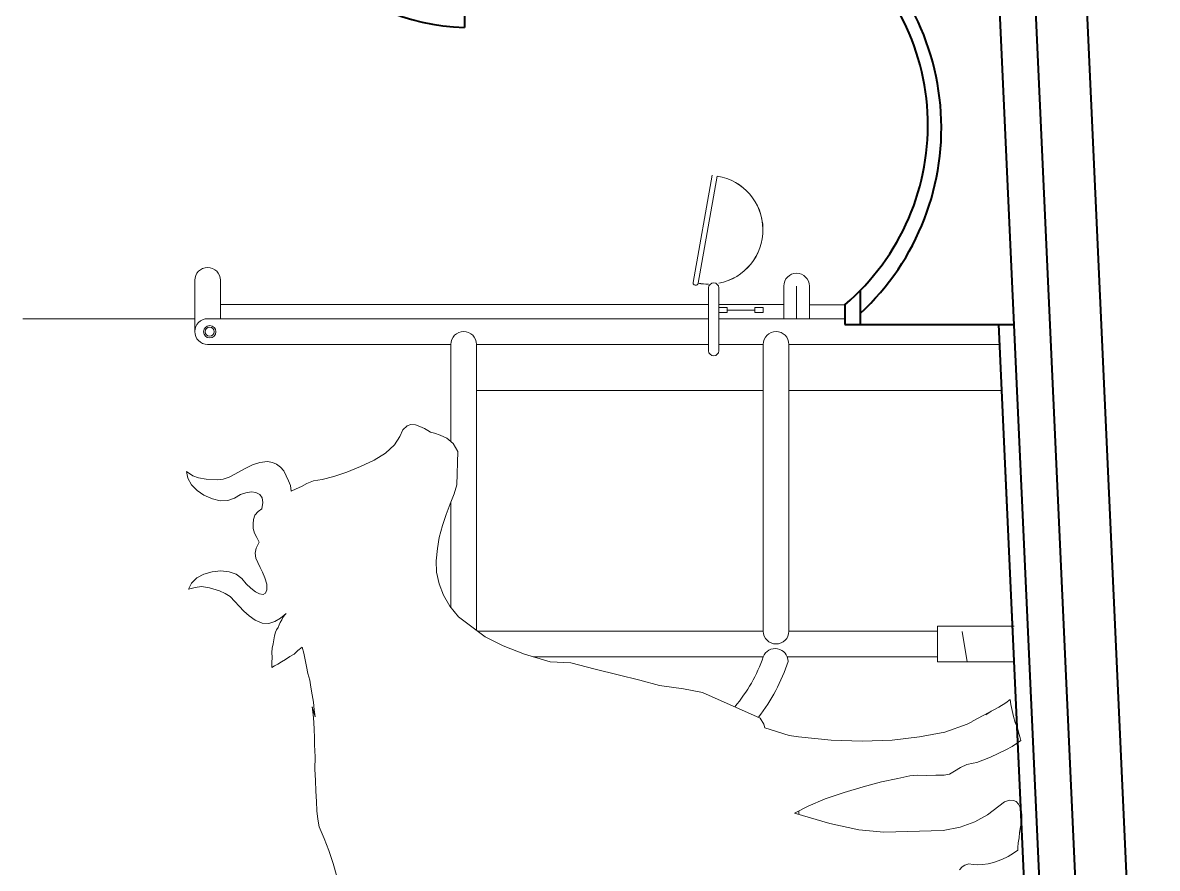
# Model space of a CAD drawing. Header units: millimetres. Extents: x 73 to 57768, y -40361 to 10065.
# Drawn here: x 3700.3 to 3921.8, y 2703 to 2868.1 of the extents above; entities that cross this region are included whole.
import ezdxf

# ---------------------------------------------------------------- set-up
doc = ezdxf.new("R2010")
doc.units = ezdxf.units.MM
doc.linetypes.add('ACAD_ISO02W100', pattern=[15, 12, -3])
doc.layers.add('pogled', color=7, linetype='Continuous', lineweight=5, true_color=0x8db1c3)
doc.layers.add('presjek', color=7, linetype='Continuous', lineweight=40, true_color=0xe37da2)

# ---------------------------------------------------------------- blocks, each defined once
blk = doc.blocks.new('A$C331707A4')
at = {"layer": 'pogled'}
for p, q in [((43.27, 212.89), (99.27, 212.89)), ((104.27, 212.89), (145.86, 212.89)), ((115.21, 198.89), (90.59, 198.89)), ((115.21, 198.89), (90.59, 198.89)), ((115.21, 1.13), (90.59, 1.13)), ((115.21, 1.13), (90.59, 1.13))]:
    blk.add_line(p, q, dxfattribs=at)
at = {"layer": 'pogled', "linetype": 'Continuous'}
for p, q in [((88.59, 203.89), (43.27, 203.89)), ((88.59, 203.89), (43.27, 203.89)), ((88.59, 205.13), (88.59, 192.88)), ((88.59, 205.13), (88.59, 192.88)), ((90.59, 205.13), (90.59, 192.88)), ((90.59, 205.13), (90.59, 192.88)), ((99.27, 203.89), (90.59, 203.89)), ((99.27, 203.89), (90.59, 203.89)), ((145.45, 203.89), (104.27, 203.89)), ((145.45, 203.89), (104.27, 203.89)), ((92.23, 197.19), (97.63, 197.19)), ((92.23, 197.19), (97.63, 197.19)), ((103.27, 192.51), (103.27, 198.89)), ((103.27, 192.51), (103.27, 198.89)), ((105.77, 192.51), (105.77, 198.89)), ((105.77, 192.51), (105.77, 198.89)), ((108.27, 198.89), (108.27, 192.51)), ((108.27, 192.89), (108.27, 198.89)), ((108.27, 192.89), (108.27, 198.89)), ((108.27, 198.89), (108.27, 192.51)), ((103.27, 196.14), (90.59, 196.14)), ((103.27, 196.14), (90.59, 196.14)), ((115.21, 196.17), (108.27, 196.15)), ((115.21, 196.17), (108.27, 196.15)), ((85.59, 191.78), (89.31, 170.87)), ((85.59, 191.78), (89.31, 170.87)), ((86.57, 191.96), (90.29, 171.04)), ((86.57, 191.96), (90.29, 171.04)), ((85.59, 8.23), (89.31, 29.15)), ((85.59, 8.23), (89.31, 29.15)), ((86.57, 8.06), (90.29, 28.97)), ((86.57, 8.06), (90.29, 28.97)), ((103.27, 7.5), (103.27, 1.13)), ((103.27, 7.5), (103.27, 1.13)), ((105.77, 7.5), (105.77, 1.13)), ((105.77, 7.5), (105.77, 1.13)), ((108.27, 1.13), (108.27, 7.5)), ((108.27, 1.13), (108.27, 7.5)), ((108.27, 7.13), (108.27, 1.13)), ((108.27, 7.13), (108.27, 1.13)), ((103.27, 3.88), (90.59, 3.88)), ((103.27, 3.88), (90.59, 3.88)), ((92.23, 2.83), (97.63, 2.83)), ((92.23, 2.83), (97.63, 2.83)), ((115.21, 3.84), (108.27, 3.86)), ((115.21, 3.84), (108.27, 3.86))]:
    blk.add_line(p, q, dxfattribs=at)
for points in [[(90.59, 197.69), (90.59, 196.68), (92.23, 196.68), (92.23, 197.69)], [(90.59, 197.69), (90.59, 196.68), (92.23, 196.68), (92.23, 197.69)], [(97.63, 197.69), (97.63, 196.68), (99.27, 196.68), (99.27, 197.69)], [(97.63, 197.69), (97.63, 196.68), (99.27, 196.68), (99.27, 197.69)], [(90.59, 2.32), (90.59, 3.33), (92.23, 3.33), (92.23, 2.32)], [(90.59, 2.32), (90.59, 3.33), (92.23, 3.33), (92.23, 2.32)], [(97.63, 2.32), (97.63, 3.33), (99.27, 3.33), (99.27, 2.32)], [(97.63, 2.32), (97.63, 3.33), (99.27, 3.33), (99.27, 2.32)]]:
    blk.add_lwpolyline(points, close=True, dxfattribs=at)
at = {"layer": 'pogled'}
blk.add_circle((40.94, 100.01), 20.06, dxfattribs=at)
at = {"layer": 'pogled', "linetype": 'Continuous'}
for centre, radius, start, end in [((89.59, 205.13), 1, 0, 180), ((89.59, 205.13), 1, 0, 180), ((40.77, 203.89), 2.5, 180, 0), ((40.77, 203.89), 2.5, 180, 0), ((101.77, 203.89), 2.5, 180, 0), ((101.77, 203.89), 2.5, 180, 0), ((89.59, 192.88), 1, 180, 0), ((89.59, 192.88), 1, 180, 0), ((86.08, 191.87), 0.5, 10.0875, 190.0875), ((86.08, 191.87), 0.5, 10.0875, 190.0875), ((88.59, 181.53), 10.62, 90, 100.9753), ((88.59, 181.53), 10.62, 90, 100.9753), ((88.59, 181.53), 10.62, 279.1996, 79.1492), ((88.59, 181.53), 10.62, 279.1996, 79.1492), ((105.77, 192.51), 2.5, 180, 0), ((105.77, 192.51), 2.5, 180, 0), ((88.59, 18.49), 10.62, 280.8508, 80.8004), ((88.59, 18.49), 10.62, 280.8508, 80.8004), ((105.77, 7.5), 2.5, 0, 180), ((105.77, 7.5), 2.5, 0, 180), ((86.08, 8.14), 0.5, 169.9125, 349.9125), ((86.08, 8.14), 0.5, 169.9125, 349.9125), ((88.59, 18.49), 10.62, 259.0247, 270), ((88.59, 18.49), 10.62, 259.0247, 270), ((89.59, 7.13), 1, 0, 180), ((89.59, 7.13), 1, 0, 180)]:
    blk.add_arc(centre, radius, start, end, dxfattribs=at)
at = {"layer": 'pogled'}
for start, end in [(37.4836, 90), (37.4836, 90), (270, 322.5164), (270, 322.5164)]:
    blk.add_arc((40.94, 100.01), 35, start, end, dxfattribs=at)
for points, knots in [([(29.79, 116.68), (30.26, 114.23), (31.28, 108.43), (36.13, 104.99), (38.91, 103.02)], [15.25134, 15.25134, 15.25134, 15.25134, 22.492477, 32.238831, 32.238831, 32.238831, 32.238831]), ([(29.79, 116.68), (30.26, 114.23), (31.28, 108.43), (36.13, 104.99), (38.91, 103.02)], [15.25134, 15.25134, 15.25134, 15.25134, 22.492477, 32.238831, 32.238831, 32.238831, 32.238831]), ([(60.69, 103.54), (59.94, 103.8), (59.18, 104.05), (57.34, 104.59), (56.25, 104.85), (54.68, 105.02), (54.25, 105.04), (53.37, 105.05), (52.94, 105.03), (51.66, 104.91), (50.83, 104.75), (48.42, 104.12), (46.9, 103.5), (44.86, 102.6), (44.29, 102.33), (43.86, 102.17)], [16.38645, 16.38645, 16.38645, 16.38645, 18.646722, 18.646722, 21.666101, 21.666101, 22.797962, 22.797962, 23.929822, 23.929822, 26.193542, 26.193542, 30.66156, 30.66156, 32.432108, 32.432108, 32.432108, 32.432108]), ([(60.69, 103.54), (59.94, 103.8), (59.18, 104.05), (57.34, 104.59), (56.25, 104.85), (54.68, 105.02), (54.25, 105.04), (53.37, 105.05), (52.94, 105.03), (51.66, 104.91), (50.83, 104.75), (48.42, 104.12), (46.9, 103.5), (44.86, 102.6), (44.29, 102.33), (43.86, 102.17)], [16.38645, 16.38645, 16.38645, 16.38645, 18.646722, 18.646722, 21.666101, 21.666101, 22.797962, 22.797962, 23.929822, 23.929822, 26.193542, 26.193542, 30.66156, 30.66156, 32.432108, 32.432108, 32.432108, 32.432108]), ([(32.07, 82.01), (33.96, 83.65), (38.48, 87.43), (39.03, 93.35), (39.34, 96.74)], [15.25134, 15.25134, 15.25134, 15.25134, 22.492477, 32.238831, 32.238831, 32.238831, 32.238831]), ([(32.07, 82.01), (33.96, 83.65), (38.48, 87.43), (39.03, 93.35), (39.34, 96.74)], [15.25134, 15.25134, 15.25134, 15.25134, 22.492477, 32.238831, 32.238831, 32.238831, 32.238831])]:
    blk.add_open_spline(points, degree=3, knots=knots, dxfattribs=at)
at = {"layer": 'presjek'}
for p, q in [((115.21, 200.01), (145.28, 200.01)), ((115.21, 200.01), (148.28, 200.01)), ((115.21, 200.01), (148.28, 200.01)), ((115.21, 200.01), (148.28, 200.01)), ((115.21, 200.01), (148.28, 200.01)), ((115.21, 200.01), (145.28, 200.01)), ((115.21, 196.16), (115.21, 200)), ((115.21, 196.16), (115.21, 200)), ((115.21, 196.16), (115.21, 200)), ((115.21, 196.16), (115.21, 200)), ((115.21, 196.16), (115.21, 200)), ((115.21, 196.16), (115.21, 200)), ((118.21, 194.25), (118.19, 200.01)), ((118.21, 194.25), (118.19, 200.01)), ((118.22, 193.36), (118.19, 200.01)), ((118.22, 193.36), (118.19, 200.01)), ((118.21, 194.25), (118.19, 200.01)), ((118.21, 194.25), (118.19, 200.01)), ((40.94, 142.01), (40.94, 135.01)), ((40.94, 142.01), (40.94, 135.01)), ((68.71, 121.31), (72.68, 124.35)), ((68.71, 121.31), (72.68, 124.35)), ((111.2, 120.01), (111.2, 123.01)), ((111.2, 120.01), (111.2, 123.01)), ((111.2, 120.01), (111.2, 117.01)), ((111.2, 120.01), (111.2, 117.01)), ((111.2, 120.01), (144.64, 120.01)), ((111.2, 120.01), (144.64, 120.01)), ((111.2, 117.01), (144.51, 117.01)), ((111.2, 117.01), (144.51, 117.01)), ((86.2, 105.01), (86.2, 95.01)), ((86.2, 95.01), (86.2, 105.01)), ((86.2, 95.01), (86.2, 105.01)), ((86.2, 105.01), (86.2, 95.01)), ((89.2, 96.21), (89.2, 105.01)), ((89.2, 96.21), (89.2, 105.01)), ((80.94, 104.01), (86.2, 104.01)), ((80.94, 104.01), (86.2, 104.01)), ((86.2, 100.01), (89.2, 100.01)), ((86.2, 100.01), (89.2, 100.01)), ((80.94, 96.01), (86.2, 96.01)), ((80.94, 96.01), (86.2, 96.01)), ((111.2, 80.01), (111.2, 83.01)), ((111.2, 80.01), (111.2, 83.01)), ((111.2, 83.01), (144.51, 83.01)), ((111.2, 83.01), (144.51, 83.01)), ((111.2, 80.01), (111.2, 77.01)), ((111.2, 80.01), (111.2, 77.01)), ((111.2, 80.01), (144.64, 80.01)), ((111.2, 80.01), (144.64, 80.01)), ((68.71, 78.71), (72.68, 75.67)), ((68.71, 78.71), (72.68, 75.67)), ((40.94, 65.01), (40.94, 58.01)), ((40.94, 65.01), (40.94, 58.01)), ((118.22, 6.65), (118.19, 0)), ((118.22, 6.65), (118.19, 0)), ((115.21, 3.85), (115.21, 0.01)), ((115.21, 3.85), (115.21, 0.01)), ((115.21, 0), (148.28, 0)), ((115.21, 0), (148.28, 0))]:
    blk.add_line(p, q, dxfattribs=at)
at = {"layer": 'presjek', "ltscale": 2}
for p, q in [((111.2, 123.01), (86.2, 105.01)), ((111.2, 123.01), (86.2, 105.01)), ((111.2, 117.01), (89.2, 103.81)), ((111.2, 117.01), (89.2, 103.81)), ((111.2, 83.01), (89.2, 96.21)), ((111.2, 83.01), (89.2, 96.21)), ((111.2, 77.01), (86.2, 95.01)), ((111.2, 77.01), (86.2, 95.01))]:
    blk.add_line(p, q, dxfattribs=at)
at = {"layer": 'presjek'}
blk.add_circle((40.94, 100.01), 3.63, dxfattribs=at)
blk.add_circle((40.94, 100.01), 3.63, dxfattribs=at)
for centre, radius, start, end in [((84.69, 161.64), 49.36, 302.4903, 47.2413), ((84.69, 161.64), 49.36, 302.4903, 47.2413), ((85.4, 161.11), 46.01, 304.1074, 49.6291), ((85.4, 161.11), 46.01, 304.1074, 49.6291), ((42.01, 100.01), 42.01, 91.4655, 268.5345), ((40.94, 100.01), 35, 90, 270), ((40.94, 100.01), 35, 90, 270), ((40.94, 100.01), 40, 322.5164, 37.4836), ((40.94, 100.01), 40, 322.5164, 37.4836), ((40.94, 100.01), 35, 322.5164, 37.4836), ((40.94, 100.01), 35, 322.5164, 37.4836), ((84.69, 38.38), 49.36, 312.7587, 57.5097), ((84.69, 38.38), 49.36, 312.7587, 57.5097), ((85.4, 38.91), 46.01, 310.3709, 55.8926), ((85.4, 38.91), 46.01, 310.3709, 55.8926)]:
    blk.add_arc(centre, radius, start, end, dxfattribs=at)

msp = doc.modelspace()

# ---------------------------------------------------------------- linework, layer by layer
at = {"layer": 'pogled', "linetype": 'Continuous'}
for p, q in [((3831.172, 2817.412), (3834.894, 2838.329)), ((3831.172, 2817.412), (3834.894, 2838.329)), ((3832.157, 2817.237), (3835.878, 2838.154)), ((3832.157, 2817.237), (3835.878, 2838.154)), ((3733.862, 2817.806), (3733.859, 2807.806)), ((3733.862, 2817.806), (3733.859, 2807.806)), ((3738.862, 2810.306), (3738.862, 2817.806)), ((3738.862, 2810.306), (3738.862, 2817.806)), ((3834.18, 2804.069), (3834.18, 2816.313)), ((3834.18, 2804.069), (3834.18, 2816.313)), ((3836.18, 2804.069), (3836.18, 2816.313)), ((3836.18, 2804.069), (3836.18, 2816.313)), ((3848.859, 2816.681), (3848.859, 2810.306)), ((3848.859, 2816.681), (3848.859, 2810.306)), ((3851.359, 2816.681), (3851.359, 2810.306)), ((3851.359, 2816.681), (3851.359, 2810.306)), ((3853.859, 2810.306), (3853.859, 2816.681)), ((3853.859, 2810.306), (3853.859, 2816.681)), ((3853.859, 2816.306), (3853.859, 2810.306)), ((3853.859, 2816.306), (3853.859, 2810.306)), ((3834.18, 2813.056), (3738.862, 2813.056)), ((3834.18, 2813.056), (3738.862, 2813.056)), ((3848.859, 2813.056), (3836.18, 2813.056)), ((3848.859, 2813.056), (3836.18, 2813.056)), ((3837.82, 2812.009), (3843.218, 2812.009)), ((3837.82, 2812.009), (3843.218, 2812.009)), ((3860.794, 2813.024), (3853.859, 2813.043)), ((3860.794, 2813.024), (3853.859, 2813.043)), ((3834.18, 2810.306), (3736.359, 2810.306)), ((3834.18, 2810.306), (3736.359, 2810.306)), ((3783.859, 2805.306), (3736.359, 2805.306)), ((3783.859, 2805.306), (3736.359, 2805.306)), ((3783.859, 2786.312), (3783.859, 2805.306)), ((3783.859, 2786.312), (3783.859, 2805.306)), ((3788.859, 2749.472), (3788.859, 2805.306)), ((3834.18, 2805.306), (3788.859, 2805.306)), ((3834.18, 2805.306), (3788.859, 2805.306)), ((3788.859, 2749.472), (3788.859, 2805.306)), ((3844.859, 2805.306), (3836.18, 2805.306)), ((3844.859, 2805.306), (3836.18, 2805.306)), ((3844.859, 2749.306), (3844.859, 2805.306)), ((3844.859, 2749.306), (3844.859, 2805.306)), ((3891.041, 2805.306), (3849.859, 2805.306)), ((3891.041, 2805.306), (3849.859, 2805.306)), ((3849.859, 2749.306), (3849.859, 2805.306)), ((3849.859, 2749.306), (3849.859, 2805.306)), ((3783.859, 2753.966), (3783.859, 2774.5)), ((3783.859, 2753.966), (3783.859, 2774.5)), ((3878.859, 2750.306), (3878.859, 2743.306)), ((3878.859, 2750.306), (3893.859, 2750.306)), ((3878.859, 2750.306), (3893.859, 2750.306)), ((3878.859, 2750.306), (3878.859, 2743.306)), ((3844.859, 2749.306), (3789.08, 2749.306)), ((3844.859, 2749.306), (3789.08, 2749.306)), ((3878.859, 2749.306), (3849.859, 2749.306)), ((3878.859, 2749.306), (3849.859, 2749.306)), ((3844.859, 2744.306), (3799.906, 2744.306)), ((3844.859, 2744.306), (3799.906, 2744.306)), ((3878.859, 2744.306), (3849.529, 2744.306)), ((3878.859, 2744.306), (3849.529, 2744.306)), ((3878.859, 2743.306), (3893.859, 2743.306)), ((3878.859, 2743.306), (3893.859, 2743.306)), ((3892.972, 2743.306), (3893.859, 2743.306)), ((3892.972, 2743.306), (3893.859, 2743.306))]:
    msp.add_line(p, q, dxfattribs=at)
at = {"layer": 'pogled'}
for p, q in [((3733.86, 2810.306), (3700.254, 2810.306)), ((3733.86, 2810.306), (3700.254, 2810.306)), ((3736.359, 2810.306), (3825.683, 2810.306)), ((3736.359, 2810.306), (3825.683, 2810.306)), ((3860.794, 2810.306), (3836.18, 2810.306)), ((3860.794, 2810.306), (3836.18, 2810.306)), ((3788.859, 2796.306), (3844.859, 2796.306)), ((3849.859, 2796.306), (3891.45, 2796.306)), ((3774.48, 2788.63), (3775.316, 2789.415)), ((3774.48, 2788.63), (3775.316, 2789.415)), ((3775.316, 2789.415), (3776.062, 2789.657)), ((3775.316, 2789.415), (3776.062, 2789.657)), ((3776.062, 2789.657), (3776.928, 2789.579)), ((3776.062, 2789.657), (3776.928, 2789.579)), ((3776.928, 2789.579), (3777.802, 2789.286)), ((3776.928, 2789.579), (3777.802, 2789.286)), ((3777.802, 2789.286), (3778.679, 2788.885)), ((3777.802, 2789.286), (3778.679, 2788.885)), ((3772.857, 2785.66), (3773.878, 2787.314)), ((3772.857, 2785.66), (3773.878, 2787.314)), ((3773.878, 2787.314), (3774.48, 2788.63)), ((3773.878, 2787.314), (3774.48, 2788.63)), ((3778.679, 2788.885), (3779.341, 2788.476)), ((3778.679, 2788.885), (3779.341, 2788.476)), ((3779.341, 2788.476), (3779.891, 2788.172)), ((3779.341, 2788.476), (3779.891, 2788.172)), ((3779.891, 2788.172), (3780.653, 2787.982)), ((3779.891, 2788.172), (3780.653, 2787.982)), ((3780.653, 2787.982), (3781.746, 2787.589)), ((3780.653, 2787.982), (3781.746, 2787.589)), ((3781.746, 2787.589), (3783.062, 2786.987)), ((3781.746, 2787.589), (3783.062, 2786.987)), ((3771.077, 2784.087), (3772.857, 2785.66)), ((3771.077, 2784.087), (3772.857, 2785.66)), ((3783.062, 2786.987), (3784.285, 2785.951)), ((3783.062, 2786.987), (3784.285, 2785.951)), ((3784.285, 2785.951), (3785.204, 2784.364)), ((3784.285, 2785.951), (3785.204, 2784.364)), ((3766.206, 2781.435), (3768.859, 2782.715)), ((3766.206, 2781.435), (3768.859, 2782.715)), ((3768.859, 2782.715), (3771.077, 2784.087)), ((3768.859, 2782.715), (3771.077, 2784.087)), ((3785.052, 2777.885), (3785.204, 2784.364)), ((3785.052, 2777.885), (3785.204, 2784.364)), ((3732.509, 2779.179), (3732.249, 2780.465)), ((3732.249, 2780.465), (3733.464, 2779.644)), ((3732.249, 2780.465), (3733.464, 2779.644)), ((3732.509, 2779.179), (3732.249, 2780.465)), ((3741.655, 2779.93), (3742.818, 2780.618)), ((3741.655, 2779.93), (3742.818, 2780.618)), ((3742.818, 2780.618), (3743.985, 2781.199)), ((3742.818, 2780.618), (3743.985, 2781.199)), ((3743.985, 2781.199), (3745.152, 2781.779)), ((3743.985, 2781.199), (3745.152, 2781.779)), ((3745.152, 2781.779), (3746.538, 2782.259)), ((3745.152, 2781.779), (3746.538, 2782.259)), ((3746.538, 2782.259), (3748.043, 2782.419)), ((3746.538, 2782.259), (3748.043, 2782.419)), ((3748.043, 2782.419), (3749.021, 2782.238)), ((3748.043, 2782.419), (3749.021, 2782.238)), ((3749.021, 2782.238), (3749.786, 2781.941)), ((3749.021, 2782.238), (3749.786, 2781.941)), ((3749.786, 2781.941), (3750.563, 2781.32)), ((3749.786, 2781.941), (3750.563, 2781.32)), ((3750.563, 2781.32), (3751.236, 2780.589)), ((3750.563, 2781.32), (3751.236, 2780.589)), ((3751.236, 2780.589), (3751.701, 2779.634)), ((3751.236, 2780.589), (3751.701, 2779.634)), ((3760.985, 2779.526), (3763.546, 2780.371)), ((3760.985, 2779.526), (3763.546, 2780.371)), ((3763.546, 2780.371), (3766.206, 2781.435)), ((3763.546, 2780.371), (3766.206, 2781.435)), ((3733.201, 2777.908), (3732.509, 2779.179)), ((3733.201, 2777.908), (3732.509, 2779.179)), ((3733.464, 2779.644), (3734.557, 2779.251)), ((3733.464, 2779.644), (3734.557, 2779.251)), ((3734.557, 2779.251), (3736.077, 2778.98)), ((3734.557, 2779.251), (3736.077, 2778.98)), ((3736.077, 2778.98), (3738.24, 2778.84)), ((3736.077, 2778.98), (3738.24, 2778.84)), ((3738.24, 2778.84), (3739.422, 2778.989)), ((3738.24, 2778.84), (3739.422, 2778.989)), ((3739.422, 2778.989), (3740.596, 2779.354)), ((3739.422, 2778.989), (3740.596, 2779.354)), ((3740.596, 2779.354), (3741.655, 2779.93)), ((3740.596, 2779.354), (3741.655, 2779.93)), ((3751.701, 2779.634), (3752.166, 2778.679)), ((3751.701, 2779.634), (3752.166, 2778.679)), ((3752.166, 2778.679), (3752.524, 2777.72)), ((3752.166, 2778.679), (3752.524, 2777.72)), ((3754.687, 2777.58), (3755.746, 2778.156)), ((3754.687, 2777.58), (3755.746, 2778.156)), ((3755.746, 2778.156), (3757.024, 2778.632)), ((3755.746, 2778.156), (3757.024, 2778.632)), ((3757.024, 2778.632), (3758.741, 2778.908)), ((3757.024, 2778.632), (3758.741, 2778.908)), ((3758.741, 2778.908), (3760.985, 2779.526)), ((3758.741, 2778.908), (3760.985, 2779.526)), ((3734.32, 2776.761), (3733.201, 2777.908)), ((3734.32, 2776.761), (3733.201, 2777.908)), ((3735.648, 2775.836), (3734.32, 2776.761)), ((3735.648, 2775.836), (3734.32, 2776.761)), ((3742.765, 2775.976), (3741.602, 2775.288)), ((3742.765, 2775.976), (3741.602, 2775.288)), ((3743.831, 2776.337), (3742.765, 2775.976)), ((3743.831, 2776.337), (3742.765, 2775.976)), ((3744.905, 2776.483), (3743.831, 2776.337)), ((3744.905, 2776.483), (3743.831, 2776.337)), ((3745.771, 2776.405), (3744.905, 2776.483)), ((3745.771, 2776.405), (3744.905, 2776.483)), ((3746.541, 2776), (3745.771, 2776.405)), ((3746.541, 2776), (3745.771, 2776.405)), ((3746.994, 2775.369), (3746.541, 2776)), ((3746.994, 2775.369), (3746.541, 2776)), ((3752.524, 2777.72), (3752.669, 2776.646)), ((3752.524, 2777.72), (3752.669, 2776.646)), ((3752.669, 2776.646), (3753.624, 2777.111)), ((3752.669, 2776.646), (3753.624, 2777.111)), ((3753.624, 2777.111), (3754.687, 2777.58)), ((3753.624, 2777.111), (3754.687, 2777.58)), ((3784.52, 2776.14), (3783.725, 2774.169)), ((3784.52, 2776.14), (3783.725, 2774.169)), ((3785.052, 2777.885), (3784.52, 2776.14)), ((3785.052, 2777.885), (3784.52, 2776.14)), ((3737.291, 2775.138), (3735.648, 2775.836)), ((3737.291, 2775.138), (3735.648, 2775.836)), ((3738.815, 2774.759), (3737.291, 2775.138)), ((3738.815, 2774.759), (3737.291, 2775.138)), ((3740.323, 2774.812), (3738.815, 2774.759)), ((3740.323, 2774.812), (3738.815, 2774.759)), ((3741.602, 2775.288), (3740.323, 2774.812)), ((3741.602, 2775.288), (3740.323, 2774.812)), ((3746.962, 2773.209), (3747.136, 2774.402)), ((3746.962, 2773.209), (3747.136, 2774.402)), ((3747.136, 2774.402), (3746.994, 2775.369)), ((3747.136, 2774.402), (3746.994, 2775.369)), ((3783.725, 2774.169), (3782.935, 2772.092)), ((3783.725, 2774.169), (3782.935, 2772.092)), ((3745.309, 2771.101), (3745.602, 2771.975)), ((3745.309, 2771.101), (3745.602, 2771.975)), ((3745.602, 2771.975), (3746.226, 2772.644)), ((3745.602, 2771.975), (3746.226, 2772.644)), ((3746.226, 2772.644), (3746.962, 2773.209)), ((3746.226, 2772.644), (3746.962, 2773.209)), ((3782.935, 2772.092), (3782.255, 2769.91)), ((3782.935, 2772.092), (3782.255, 2769.91)), ((3745.231, 2770.235), (3745.309, 2771.101)), ((3745.231, 2770.235), (3745.309, 2771.101)), ((3745.261, 2769.373), (3745.231, 2770.235)), ((3745.261, 2769.373), (3745.231, 2770.235)), ((3745.511, 2768.411), (3745.261, 2769.373)), ((3745.511, 2768.411), (3745.261, 2769.373)), ((3782.255, 2769.91), (3781.58, 2767.62)), ((3782.255, 2769.91), (3781.58, 2767.62)), ((3745.972, 2767.564), (3745.511, 2768.411)), ((3745.972, 2767.564), (3745.511, 2768.411)), ((3746.433, 2766.716), (3745.972, 2767.564)), ((3746.433, 2766.716), (3745.972, 2767.564)), ((3781.58, 2767.62), (3781.224, 2765.449)), ((3781.58, 2767.62), (3781.224, 2765.449)), ((3745.646, 2764.531), (3745.828, 2765.508)), ((3745.646, 2764.531), (3745.828, 2765.508)), ((3745.828, 2765.508), (3746.433, 2766.716)), ((3745.828, 2765.508), (3746.433, 2766.716)), ((3781.224, 2765.449), (3780.984, 2763.067)), ((3781.224, 2765.449), (3780.984, 2763.067)), ((3745.788, 2763.564), (3745.646, 2764.531)), ((3745.788, 2763.564), (3745.646, 2764.531)), ((3746.141, 2762.714), (3745.788, 2763.564)), ((3746.141, 2762.714), (3745.788, 2763.564)), ((3746.606, 2761.759), (3746.141, 2762.714)), ((3746.606, 2761.759), (3746.141, 2762.714)), ((3780.984, 2763.067), (3781.063, 2760.804)), ((3780.984, 2763.067), (3781.063, 2760.804)), ((3735.647, 2760.405), (3737.249, 2760.892)), ((3735.647, 2760.405), (3737.249, 2760.892)), ((3737.249, 2760.892), (3738.969, 2761.06)), ((3737.249, 2760.892), (3738.969, 2761.06)), ((3738.969, 2761.06), (3740.593, 2760.901)), ((3738.969, 2761.06), (3740.593, 2760.901)), ((3740.593, 2760.901), (3741.906, 2760.407)), ((3740.593, 2760.901), (3741.906, 2760.407)), ((3747.071, 2760.804), (3746.606, 2761.759)), ((3747.071, 2760.804), (3746.606, 2761.759)), ((3747.54, 2759.741), (3747.071, 2760.804)), ((3747.54, 2759.741), (3747.071, 2760.804)), ((3781.063, 2760.804), (3781.573, 2758.555)), ((3781.063, 2760.804), (3781.573, 2758.555)), ((3732.619, 2757.493), (3733.224, 2758.701)), ((3732.619, 2757.493), (3733.224, 2758.701)), ((3733.224, 2758.701), (3734.268, 2759.709)), ((3733.224, 2758.701), (3734.268, 2759.709)), ((3734.268, 2759.709), (3735.647, 2760.405)), ((3734.268, 2759.709), (3735.647, 2760.405)), ((3741.906, 2760.407), (3743.013, 2759.583)), ((3741.906, 2760.407), (3743.013, 2759.583)), ((3743.013, 2759.583), (3743.913, 2758.535)), ((3743.013, 2759.583), (3743.913, 2758.535)), ((3743.913, 2758.535), (3744.806, 2757.703)), ((3743.913, 2758.535), (3744.806, 2757.703)), ((3747.909, 2758.459), (3747.54, 2759.741)), ((3747.909, 2758.459), (3747.54, 2759.741)), ((3747.946, 2757.381), (3747.909, 2758.459)), ((3747.946, 2757.381), (3747.909, 2758.459)), ((3781.573, 2758.555), (3782.406, 2756.318)), ((3781.573, 2758.555), (3782.406, 2756.318)), ((3733.901, 2757.862), (3732.619, 2757.493)), ((3733.901, 2757.862), (3732.619, 2757.493)), ((3735.191, 2758.015), (3733.901, 2757.862)), ((3735.191, 2758.015), (3733.901, 2757.862)), ((3736.711, 2757.744), (3735.191, 2758.015)), ((3736.711, 2757.744), (3735.191, 2758.015)), ((3738.674, 2757.165), (3736.711, 2757.744)), ((3738.674, 2757.165), (3736.711, 2757.744)), ((3739.77, 2756.664), (3738.674, 2757.165)), ((3739.77, 2756.664), (3738.674, 2757.165)), ((3740.763, 2756.051), (3739.77, 2756.664)), ((3740.763, 2756.051), (3739.77, 2756.664)), ((3741.659, 2755.111), (3740.763, 2756.051)), ((3741.659, 2755.111), (3740.763, 2756.051)), ((3744.806, 2757.703), (3745.694, 2756.979)), ((3744.806, 2757.703), (3745.694, 2756.979)), ((3745.694, 2756.979), (3746.464, 2756.574)), ((3745.694, 2756.979), (3746.464, 2756.574)), ((3746.464, 2756.574), (3747.222, 2756.493)), ((3746.464, 2756.574), (3747.222, 2756.493)), ((3747.222, 2756.493), (3747.645, 2756.723)), ((3747.222, 2756.493), (3747.645, 2756.723)), ((3747.645, 2756.723), (3747.946, 2757.381)), ((3747.645, 2756.723), (3747.946, 2757.381)), ((3782.406, 2756.318), (3783.667, 2754.204)), ((3782.406, 2756.318), (3783.667, 2754.204)), ((3742.555, 2754.171), (3741.659, 2755.111)), ((3742.555, 2754.171), (3741.659, 2755.111)), ((3743.451, 2753.232), (3742.555, 2754.171)), ((3743.451, 2753.232), (3742.555, 2754.171)), ((3783.667, 2754.204), (3785.359, 2752.105)), ((3783.667, 2754.204), (3785.359, 2752.105)), ((3744.455, 2752.295), (3743.451, 2753.232)), ((3744.455, 2752.295), (3743.451, 2753.232)), ((3745.671, 2751.475), (3744.455, 2752.295)), ((3745.671, 2751.475), (3744.455, 2752.295)), ((3750.621, 2751.863), (3749.458, 2751.175)), ((3750.621, 2751.863), (3749.458, 2751.175)), ((3750.543, 2750.997), (3750.848, 2751.547)), ((3750.543, 2750.997), (3750.848, 2751.547)), ((3751.668, 2752.763), (3750.621, 2751.863)), ((3751.668, 2752.763), (3750.621, 2751.863)), ((3750.848, 2751.547), (3751.048, 2751.986)), ((3750.848, 2751.547), (3751.048, 2751.986)), ((3751.048, 2751.986), (3751.356, 2752.428)), ((3751.048, 2751.986), (3751.356, 2752.428)), ((3751.356, 2752.428), (3751.668, 2752.763)), ((3751.356, 2752.428), (3751.668, 2752.763)), ((3790.568, 2748.187), (3785.359, 2752.105)), ((3790.568, 2748.187), (3785.359, 2752.105)), ((3746.986, 2750.873), (3745.671, 2751.475)), ((3746.986, 2750.873), (3745.671, 2751.475)), ((3748.284, 2750.81), (3746.986, 2750.873)), ((3748.284, 2750.81), (3746.986, 2750.873)), ((3749.458, 2751.175), (3748.284, 2750.81)), ((3749.458, 2751.175), (3748.284, 2750.81)), ((3749.637, 2749.131), (3749.838, 2749.57)), ((3749.637, 2749.131), (3749.838, 2749.57)), ((3749.838, 2749.57), (3750.146, 2750.012)), ((3749.838, 2749.57), (3750.146, 2750.012)), ((3750.146, 2750.012), (3750.343, 2750.559)), ((3750.146, 2750.012), (3750.343, 2750.559)), ((3750.343, 2750.559), (3750.543, 2750.997)), ((3750.343, 2750.559), (3750.543, 2750.997)), ((3749.177, 2746.849), (3749.259, 2747.607)), ((3749.177, 2746.849), (3749.259, 2747.607)), ((3749.259, 2747.607), (3749.448, 2748.369)), ((3749.259, 2747.607), (3749.448, 2748.369)), ((3749.448, 2748.369), (3749.637, 2749.131)), ((3749.448, 2748.369), (3749.637, 2749.131)), ((3790.568, 2748.187), (3794.08, 2746.475)), ((3790.568, 2748.187), (3794.08, 2746.475)), ((3748.914, 2745.113), (3748.992, 2745.979)), ((3748.914, 2745.113), (3748.992, 2745.979)), ((3748.948, 2744.143), (3748.914, 2745.113)), ((3748.948, 2744.143), (3748.914, 2745.113)), ((3748.992, 2745.979), (3749.177, 2746.849)), ((3748.992, 2745.979), (3749.177, 2746.849)), ((3753.972, 2745.506), (3753.24, 2744.833)), ((3753.972, 2745.506), (3753.24, 2744.833)), ((3754.812, 2746.183), (3753.972, 2745.506)), ((3754.812, 2746.183), (3753.972, 2745.506)), ((3755.177, 2745.008), (3754.812, 2746.183)), ((3755.177, 2745.008), (3754.812, 2746.183)), ((3755.437, 2743.722), (3755.177, 2745.008)), ((3755.437, 2743.722), (3755.177, 2745.008)), ((3794.08, 2746.475), (3798.24, 2744.786)), ((3794.08, 2746.475), (3798.24, 2744.786)), ((3748.874, 2743.17), (3748.948, 2744.143)), ((3748.874, 2743.17), (3748.948, 2744.143)), ((3748.908, 2742.2), (3748.874, 2743.17)), ((3748.908, 2742.2), (3748.874, 2743.17)), ((3750.071, 2742.888), (3749.436, 2742.542)), ((3750.071, 2742.888), (3749.436, 2742.542)), ((3750.81, 2743.345), (3750.071, 2742.888)), ((3750.81, 2743.345), (3750.071, 2742.888)), ((3751.55, 2743.803), (3750.81, 2743.345)), ((3751.55, 2743.803), (3750.81, 2743.345)), ((3752.393, 2744.372), (3751.55, 2743.803)), ((3752.393, 2744.372), (3751.55, 2743.803)), ((3753.24, 2744.833), (3752.393, 2744.372)), ((3753.24, 2744.833), (3752.393, 2744.372)), ((3755.698, 2742.437), (3755.437, 2743.722)), ((3755.698, 2742.437), (3755.437, 2743.722)), ((3798.24, 2744.786), (3803.254, 2743.342)), ((3798.24, 2744.786), (3803.254, 2743.342)), ((3803.254, 2743.342), (3807.266, 2743.147)), ((3803.254, 2743.342), (3807.266, 2743.147)), ((3807.266, 2743.147), (3812.057, 2741.912)), ((3807.266, 2743.147), (3812.057, 2741.912)), ((3749.436, 2742.542), (3748.908, 2742.2)), ((3749.436, 2742.542), (3748.908, 2742.2)), ((3755.962, 2741.043), (3755.698, 2742.437)), ((3755.962, 2741.043), (3755.698, 2742.437)), ((3756.331, 2739.761), (3755.962, 2741.043)), ((3756.331, 2739.761), (3755.962, 2741.043)), ((3812.057, 2741.912), (3816.521, 2740.773)), ((3812.057, 2741.912), (3816.521, 2740.773)), ((3816.521, 2740.773), (3820.766, 2739.734)), ((3816.521, 2740.773), (3820.766, 2739.734)), ((3756.488, 2738.364), (3756.331, 2739.761)), ((3756.488, 2738.364), (3756.331, 2739.761)), ((3756.756, 2736.862), (3756.488, 2738.364)), ((3756.756, 2736.862), (3756.488, 2738.364)), ((3820.766, 2739.734), (3824.579, 2738.68)), ((3820.766, 2739.734), (3824.579, 2738.68)), ((3824.579, 2738.68), (3829.277, 2738.018)), ((3824.579, 2738.68), (3829.277, 2738.018)), ((3757.02, 2735.469), (3756.756, 2736.862)), ((3757.02, 2735.469), (3756.756, 2736.862)), ((3829.277, 2738.018), (3832.998, 2737.349)), ((3829.277, 2738.018), (3832.998, 2737.349)), ((3844.277, 2732.349), (3832.998, 2737.349)), ((3844.277, 2732.349), (3832.998, 2737.349)), ((3756.949, 2733.059), (3756.788, 2734.565)), ((3756.788, 2734.565), (3757.338, 2732.566)), ((3756.788, 2734.565), (3757.338, 2732.566)), ((3756.949, 2733.059), (3756.788, 2734.565)), ((3757.181, 2733.964), (3757.02, 2735.469)), ((3757.181, 2733.964), (3757.02, 2735.469)), ((3757.338, 2732.566), (3757.181, 2733.964)), ((3757.338, 2732.566), (3757.181, 2733.964)), ((3885.737, 2731.715), (3890.826, 2734.486)), ((3885.737, 2731.715), (3890.826, 2734.486)), ((3890.826, 2734.486), (3892.201, 2735.289)), ((3890.826, 2734.486), (3892.201, 2735.289)), ((3892.201, 2735.289), (3893.04, 2735.966)), ((3892.201, 2735.289), (3893.04, 2735.966)), ((3893.04, 2735.966), (3893.182, 2735)), ((3893.04, 2735.966), (3893.182, 2735)), ((3893.182, 2735), (3893.439, 2733.822)), ((3893.182, 2735), (3893.439, 2733.822)), ((3757.109, 2731.554), (3756.949, 2733.059)), ((3757.109, 2731.554), (3756.949, 2733.059)), ((3844.277, 2732.349), (3844.973, 2731.158)), ((3844.277, 2732.349), (3844.973, 2731.158)), ((3884.684, 2731.142), (3885.741, 2731.686)), ((3884.684, 2731.142), (3885.741, 2731.686)), ((3888.288, 2732.995), (3889.344, 2733.679)), ((3888.288, 2732.995), (3889.344, 2733.679)), ((3893.439, 2733.822), (3893.696, 2732.644)), ((3893.439, 2733.822), (3893.696, 2732.644)), ((3893.696, 2732.644), (3894.061, 2731.47)), ((3893.696, 2732.644), (3894.061, 2731.47)), ((3757.162, 2730.045), (3757.109, 2731.554)), ((3757.162, 2730.045), (3757.109, 2731.554)), ((3757.211, 2728.644), (3757.162, 2730.045)), ((3757.211, 2728.644), (3757.162, 2730.045)), ((3844.973, 2731.158), (3845.156, 2730.42)), ((3844.973, 2731.158), (3845.156, 2730.42)), ((3845.156, 2730.42), (3849.941, 2728.97)), ((3845.156, 2730.42), (3849.941, 2728.97)), ((3875.383, 2728.659), (3880.314, 2729.587)), ((3875.383, 2728.659), (3880.314, 2729.587)), ((3880.314, 2729.587), (3884.684, 2731.142)), ((3880.314, 2729.587), (3884.684, 2731.142)), ((3894.061, 2731.47), (3894.529, 2730.407)), ((3894.061, 2731.47), (3894.529, 2730.407)), ((3894.529, 2730.407), (3894.783, 2729.337)), ((3894.529, 2730.407), (3894.783, 2729.337)), ((3757.264, 2727.135), (3757.211, 2728.644)), ((3757.264, 2727.135), (3757.211, 2728.644)), ((3849.941, 2728.97), (3851.749, 2728.697)), ((3849.941, 2728.97), (3851.749, 2728.697)), ((3851.749, 2728.697), (3858.138, 2728.057)), ((3851.749, 2728.697), (3858.138, 2728.057)), ((3858.138, 2728.057), (3864.189, 2727.837)), ((3858.138, 2728.057), (3864.189, 2727.837)), ((3864.189, 2727.837), (3870.009, 2728.04)), ((3864.189, 2727.837), (3870.009, 2728.04)), ((3870.009, 2728.04), (3875.383, 2728.659)), ((3870.009, 2728.04), (3875.383, 2728.659)), ((3894.523, 2727.493), (3893.468, 2726.809)), ((3894.523, 2727.493), (3893.468, 2726.809)), ((3895.155, 2727.947), (3894.523, 2727.493)), ((3895.155, 2727.947), (3894.523, 2727.493)), ((3894.783, 2729.337), (3895.028, 2728.482)), ((3894.783, 2729.337), (3895.028, 2728.482)), ((3895.028, 2728.482), (3895.155, 2727.947)), ((3895.028, 2728.482), (3895.155, 2727.947)), ((3757.346, 2724.764), (3757.264, 2727.135)), ((3757.346, 2724.764), (3757.264, 2727.135)), ((3890.711, 2725.418), (3889.225, 2724.718)), ((3890.711, 2725.418), (3889.225, 2724.718)), ((3892.197, 2726.117), (3890.711, 2725.418)), ((3892.197, 2726.117), (3890.711, 2725.418)), ((3893.468, 2726.809), (3892.197, 2726.117)), ((3893.468, 2726.809), (3892.197, 2726.117)), ((3757.321, 2722.389), (3757.346, 2724.764)), ((3757.321, 2722.389), (3757.346, 2724.764)), ((3884.636, 2723.263), (3883.361, 2722.679)), ((3884.636, 2723.263), (3883.361, 2722.679)), ((3885.814, 2723.52), (3884.636, 2723.263)), ((3885.814, 2723.52), (3884.636, 2723.263)), ((3886.564, 2723.654), (3885.814, 2723.52)), ((3886.564, 2723.654), (3885.814, 2723.52)), ((3887.735, 2724.127), (3886.564, 2723.654)), ((3887.735, 2724.127), (3886.564, 2723.654)), ((3889.225, 2724.718), (3887.735, 2724.127)), ((3889.225, 2724.718), (3887.735, 2724.127)), ((3757.4, 2720.126), (3757.321, 2722.389)), ((3757.4, 2720.126), (3757.321, 2722.389)), ((3873.491, 2721.04), (3871.135, 2720.526)), ((3873.491, 2721.04), (3871.135, 2720.526)), ((3874.888, 2721.196), (3873.491, 2721.04)), ((3874.888, 2721.196), (3873.491, 2721.04)), ((3876.724, 2721.152), (3874.888, 2721.196)), ((3876.724, 2721.152), (3874.888, 2721.196)), ((3878.556, 2721.216), (3876.724, 2721.152)), ((3878.556, 2721.216), (3876.724, 2721.152)), ((3880.177, 2721.165), (3878.556, 2721.216)), ((3880.177, 2721.165), (3878.556, 2721.216)), ((3881.247, 2721.418), (3880.177, 2721.165)), ((3881.247, 2721.418), (3880.177, 2721.165)), ((3882.198, 2721.991), (3881.247, 2721.418)), ((3882.198, 2721.991), (3881.247, 2721.418)), ((3883.361, 2722.679), (3882.198, 2721.991)), ((3883.361, 2722.679), (3882.198, 2721.991)), ((3757.472, 2718.078), (3757.4, 2720.126)), ((3757.472, 2718.078), (3757.4, 2720.126)), ((3864.394, 2718.887), (3860.655, 2717.786)), ((3864.394, 2718.887), (3860.655, 2717.786)), ((3867.92, 2719.874), (3864.394, 2718.887)), ((3867.92, 2719.874), (3864.394, 2718.887)), ((3871.135, 2720.526), (3867.92, 2719.874)), ((3871.135, 2720.526), (3867.92, 2719.874)), ((3757.651, 2716.034), (3757.472, 2718.078)), ((3757.651, 2716.034), (3757.472, 2718.078)), ((3856.921, 2716.576), (3853.625, 2715.166)), ((3856.921, 2716.576), (3853.625, 2715.166)), ((3860.655, 2717.786), (3856.921, 2716.576)), ((3860.655, 2717.786), (3856.921, 2716.576)), ((3891.987, 2715.966), (3892.946, 2716.323)), ((3891.987, 2715.966), (3892.946, 2716.323)), ((3892.946, 2716.323), (3893.704, 2716.242)), ((3892.946, 2716.323), (3893.704, 2716.242)), ((3893.704, 2716.242), (3894.25, 2716.045)), ((3893.704, 2716.242), (3894.25, 2716.045)), ((3757.715, 2714.202), (3757.651, 2716.034)), ((3757.715, 2714.202), (3757.651, 2716.034)), ((3757.879, 2712.589), (3757.715, 2714.202)), ((3757.879, 2712.589), (3757.715, 2714.202)), ((3853.625, 2715.166), (3850.975, 2713.779)), ((3853.625, 2715.166), (3850.975, 2713.779)), ((3851.773, 2713.543), (3851.773, 2714.197)), ((3851.773, 2713.543), (3851.773, 2714.197)), ((3888.621, 2713.475), (3890.828, 2715.17)), ((3888.621, 2713.475), (3890.828, 2715.17)), ((3890.828, 2715.17), (3891.987, 2715.966)), ((3890.828, 2715.17), (3891.987, 2715.966)), ((3894.25, 2716.045), (3894.7, 2715.521)), ((3894.25, 2716.045), (3894.7, 2715.521)), ((3894.7, 2715.521), (3894.934, 2714.99)), ((3894.7, 2715.521), (3894.934, 2714.99)), ((3894.934, 2714.99), (3895.165, 2714.567)), ((3894.934, 2714.99), (3895.165, 2714.567)), ((3895.165, 2714.567), (3895.288, 2714.139)), ((3895.165, 2714.567), (3895.288, 2714.139)), ((3895.288, 2714.139), (3895.318, 2713.277)), ((3895.288, 2714.139), (3895.318, 2713.277)), ((3758.148, 2711.088), (3757.879, 2712.589)), ((3758.148, 2711.088), (3757.879, 2712.589)), ((3850.975, 2713.779), (3857.844, 2711.753)), ((3850.975, 2713.779), (3857.844, 2711.753)), ((3857.844, 2711.753), (3863.498, 2710.547)), ((3857.844, 2711.753), (3863.498, 2710.547)), ((3883.311, 2711.023), (3886.187, 2712.095)), ((3883.311, 2711.023), (3886.187, 2712.095)), ((3886.187, 2712.095), (3888.621, 2713.475)), ((3886.187, 2712.095), (3888.621, 2713.475)), ((3895.248, 2712.195), (3895.07, 2711.11)), ((3895.248, 2712.195), (3895.07, 2711.11)), ((3895.318, 2713.277), (3895.248, 2712.195)), ((3895.318, 2713.277), (3895.248, 2712.195)), ((3759.089, 2708.855), (3758.148, 2711.088)), ((3759.089, 2708.855), (3758.148, 2711.088)), ((3863.498, 2710.547), (3868.37, 2710.07)), ((3863.498, 2710.547), (3868.37, 2710.07)), ((3868.37, 2710.07), (3879.989, 2710.368)), ((3868.37, 2710.07), (3879.989, 2710.368)), ((3879.989, 2710.368), (3883.311, 2711.023)), ((3879.989, 2710.368), (3883.311, 2711.023)), ((3894.892, 2710.025), (3894.822, 2708.943)), ((3894.892, 2710.025), (3894.822, 2708.943)), ((3895.07, 2711.11), (3894.892, 2710.025)), ((3895.07, 2711.11), (3894.892, 2710.025)), ((3760.034, 2706.514), (3759.089, 2708.855)), ((3760.034, 2706.514), (3759.089, 2708.855)), ((3894.64, 2707.966), (3894.563, 2707.1)), ((3894.64, 2707.966), (3894.563, 2707.1)), ((3894.822, 2708.943), (3894.64, 2707.966)), ((3894.822, 2708.943), (3894.64, 2707.966)), ((3760.879, 2703.953), (3760.034, 2706.514)), ((3760.879, 2703.953), (3760.034, 2706.514)), ((3892.683, 2705.308), (3891.408, 2704.724)), ((3892.683, 2705.308), (3891.408, 2704.724)), ((3893.738, 2705.992), (3892.683, 2705.308)), ((3893.738, 2705.992), (3892.683, 2705.308)), ((3894.581, 2706.561), (3893.738, 2705.992)), ((3894.581, 2706.561), (3893.738, 2705.992)), ((3894.563, 2707.1), (3894.581, 2706.561)), ((3894.563, 2707.1), (3894.581, 2706.561)), ((3761.616, 2701.389), (3760.879, 2703.953)), ((3761.616, 2701.389), (3760.879, 2703.953)), ((3883.69, 2703.267), (3883.17, 2702.709)), ((3883.69, 2703.267), (3883.17, 2702.709)), ((3884.217, 2703.609), (3883.69, 2703.267)), ((3884.217, 2703.609), (3883.69, 2703.267)), ((3884.964, 2703.851), (3884.217, 2703.609)), ((3884.964, 2703.851), (3884.217, 2703.609)), ((3885.83, 2703.773), (3884.964, 2703.851)), ((3885.83, 2703.773), (3884.964, 2703.851)), ((3886.696, 2703.696), (3885.83, 2703.773)), ((3886.696, 2703.696), (3885.83, 2703.773)), ((3887.666, 2703.73), (3886.696, 2703.696)), ((3887.666, 2703.73), (3886.696, 2703.696)), ((3888.74, 2703.875), (3887.666, 2703.73)), ((3888.74, 2703.875), (3887.666, 2703.73)), ((3889.81, 2704.128), (3888.74, 2703.875)), ((3889.81, 2704.128), (3888.74, 2703.875)), ((3891.408, 2704.724), (3889.81, 2704.128)), ((3891.408, 2704.724), (3889.81, 2704.128))]:
    msp.add_line(p, q, dxfattribs=at)
at = {"layer": 'pogled', "linetype": 'ACAD_ISO02W100', "ltscale": 0.5}
msp.add_line((3884.653, 2743.306), (3883.548, 2750.306), dxfattribs=at)
msp.add_line((3884.653, 2743.306), (3883.548, 2750.306), dxfattribs=at)
at = {"layer": 'pogled', "linetype": 'Continuous'}
for points in [[(3836.18, 2811.504), (3836.18, 2812.514), (3837.82, 2812.514), (3837.82, 2811.504)], [(3836.18, 2811.504), (3836.18, 2812.514), (3837.82, 2812.514), (3837.82, 2811.504)], [(3843.218, 2811.504), (3843.218, 2812.514), (3844.859, 2812.514), (3844.859, 2811.504)], [(3843.218, 2811.504), (3843.218, 2812.514), (3844.859, 2812.514), (3844.859, 2811.504)]]:
    msp.add_lwpolyline(points, close=True, dxfattribs=at)
at = {"layer": 'pogled', "ltscale": 0.004}
for radius in [1.2, 1.2, 0.9, 0.9]:
    msp.add_circle((3736.767, 2807.776), radius, dxfattribs=at)
at = {"layer": 'pogled', "linetype": 'Continuous'}
for centre, radius, start, end in [((3834.18, 2827.667), 10.624, 280.85079, 80.80041), ((3834.18, 2827.667), 10.624, 280.85079, 80.80041), ((3736.362, 2817.806), 2.5, 0, 180), ((3736.362, 2817.806), 2.5, 0, 180), ((3851.359, 2816.681), 2.5, 0, 180), ((3851.359, 2816.681), 2.5, 0, 180), ((3831.665, 2817.324), 0.5, 169.91254, 349.91254), ((3831.665, 2817.324), 0.5, 169.91254, 349.91254), ((3834.18, 2827.667), 10.624, 259.02468, 270), ((3834.18, 2827.667), 10.624, 259.02468, 270), ((3835.18, 2816.313), 1, 0, 180), ((3835.18, 2816.313), 1, 0, 180), ((3736.359, 2807.806), 2.5, 90, 270), ((3736.359, 2807.806), 2.5, 90, 270), ((3786.359, 2805.306), 2.5, 0, 180), ((3786.359, 2805.306), 2.5, 0, 180), ((3847.359, 2805.306), 2.5, 0, 180), ((3847.359, 2805.306), 2.5, 0, 180), ((3835.18, 2804.069), 1, 180, 0), ((3835.18, 2804.069), 1, 180, 0), ((3847.359, 2749.306), 2.5, 180, 0), ((3847.359, 2749.306), 2.5, 180, 0), ((3847.194, 2743.413), 2.5, 0, 159.08107), ((3847.194, 2743.413), 2.5, 0, 159.08107), ((3816.449, 2754.049), 30.034, 319.53255, 341.07053), ((3816.449, 2754.049), 30.034, 319.53255, 341.07053), ((3816.568, 2753.928), 34.755, 321.93906, 342.38931), ((3816.568, 2753.928), 34.755, 321.93906, 342.38931)]:
    msp.add_arc(centre, radius, start, end, dxfattribs=at)
at = {"layer": 'presjek'}
for p, q in [((3904.773, 2569.181), (3889.319, 2909.187)), ((3911.495, 2575.452), (3896.312, 2909.505)), ((3921.796, 2569.181), (3906.342, 2909.187)), ((3863.804, 2815.832), (3863.78, 2809.181)), ((3863.804, 2815.832), (3863.78, 2809.181)), ((3860.794, 2813.031), (3860.794, 2809.192)), ((3860.794, 2813.031), (3860.794, 2809.192)), ((3860.794, 2809.181), (3893.865, 2809.181)), ((3860.794, 2809.181), (3893.865, 2809.181)), ((3901.637, 2572.183), (3890.865, 2809.181)), ((3901.637, 2572.183), (3890.865, 2809.181)), ((3901.637, 2572.183), (3891.319, 2799.181)), ((3901.637, 2572.183), (3891.319, 2799.181))]:
    msp.add_line(p, q, dxfattribs=at)

# ---------------------------------------------------------------- block references
msp.add_blockref('A$C331707A4', (3745.586, 2809.181))

doc.saveas('drawing.dxf')
